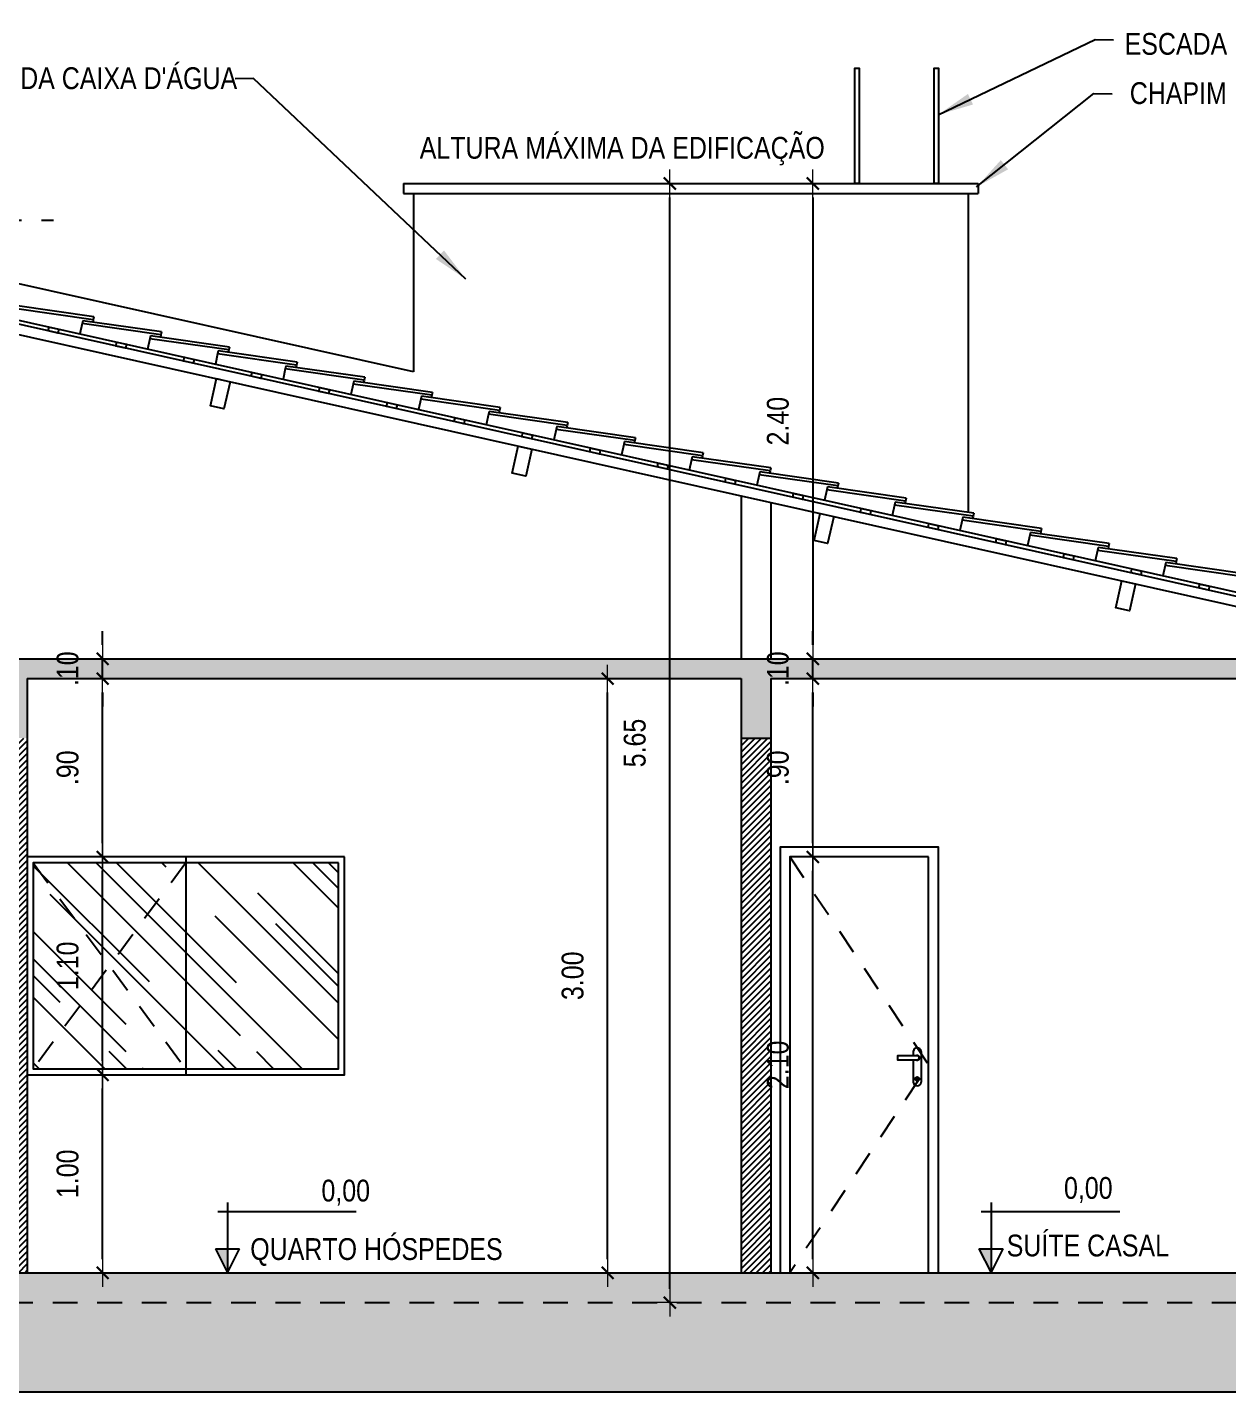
# Model space of a CAD drawing. Extents: x -178 to 151, y -135 to 745.
# Drawn here: x 124.6 to 130.66, y 726.14 to 733.03 of the extents above; entities that cross this region are included whole.
import ezdxf
from ezdxf.enums import TextEntityAlignment as Align

# ---------------------------------------------------------------- set-up
doc = ezdxf.new("R2010")
doc.units = 0
doc.header["$MEASUREMENT"] = 0
doc.header["$PDSIZE"] = -5
doc.linetypes.add('CONTINU', pattern=[0])
doc.linetypes.add('HIDDEN2', pattern=[0.1875, 0.125, -0.0625])
doc.layers.get('0').update_dxf_attribs({"linetype": 'CONTINUOUS'})
doc.layers.get('Defpoints').update_dxf_attribs({"linetype": 'CONTINUOUS'})
for name, color, linetype in [('A-CTA-W', 7, 'CONTINUOUS'), ('COTA', 7, 'CONTINUOUS'), ('COTAS', 7, 'CONTINUOUS'), ('E-hatch', 8, 'CONTINUOUS'), ('E-txt-g', 3, 'CONTINUOUS')]:
    doc.layers.add(name, color=color, linetype=linetype)
for name, color, linetype, lineweight in [('E-Cta-W', 7, 'CONTINUOUS', 20), ('E-Pen-C', 4, 'CONTINUOUS', 15), ('E-Pen-G', 3, 'CONTINUOUS', 30), ('E-Txt-W', 7, 'CONTINUOUS', 20)]:
    doc.layers.add(name, color=color, linetype=linetype, lineweight=lineweight)
doc.styles.add('F2', font='swissc.ttf')
doc.styles.add('REG60', font='romans.shx', dxfattribs={"width": 0.8, "height": 0.15})
doc.styles.add('REG80', font='romans.shx', dxfattribs={"width": 0.8, "height": 0.2})
doc.dimstyles.new('DIMENSION-1', dxfattribs={"dimtxt": 0.11, "dimasz": 0.07, "dimexe": 1, "dimexo": 0, "dimgap": 0.12, "dimtad": 1, "dimzin": 7, "dimdsep": 46, "dimtxsty": 'F2', "dimblk1": 'TRACO', "dimblk2": 'TRACO', "dimsah": 1, "dimcen": 1, "dimse1": 1, "dimse2": 1, "dimclrd": 256, "dimclre": 256, "dimclrt": 6, "dimadec": 0, "dimazin": 0, "dimtfac": 1, "dimtix": 1, "dimtmove": 2, "dimatfit": 3, "dimldrblk": 'TRACO', "dimfxl": 1, "dimtolj": 1, "dimtzin": 0, "dimarcsym": 0})
doc.dimstyles.get("Standard").update_dxf_attribs({"dimtxt": 0.18, "dimasz": 0.18, "dimexe": 0.18, "dimexo": 0.0625, "dimgap": 0.09, "dimtad": 0, "dimtih": 1, "dimtoh": 1, "dimdec": 4, "dimzin": 0, "dimdsep": 46, "dimtxsty": 'Standard', "dimcen": 0.09, "dimadec": 0, "dimazin": 0, "dimtfac": 1, "dimtdec": 4, "dimtofl": 0, "dimtmove": 0, "dimatfit": 3, "dimfxl": 1, "dimtolj": 1, "dimtzin": 0, "dimarcsym": 0})

# ---------------------------------------------------------------- blocks, each defined once
blk = doc.blocks.new('TXT-AMB75')
at = {"layer": 'E-txt-g', "style": 'REG80', "width": 0.8, "flags": 8}
blk.add_attdef('TXT', text='', height=0.2, dxfattribs=at).set_placement((0.0055, 0.2964), align=Align.CENTER)
at = {"layer": 'E-Txt-W', "style": 'REG60', "width": 0.8, "flags": 8}
blk.add_attdef('TXT', text='', height=0.15, dxfattribs=at).set_placement((0.0055, 0.0271), align=Align.CENTER)
blk = doc.blocks.new('TRACO')
at = {"layer": 'E-Pen-C'}
for p, q in [((0, 1), (0, -1)), ((-1, 0), (1, 0))]:
    blk.add_line(p, q, dxfattribs=at)
at = {"layer": 'E-Pen-G'}
blk.add_line((-0.424, -0.424), (0.424, 0.424), dxfattribs=at)
blk = doc.blocks.new('*D363')
at = {"layer": 'A-CTA-W', "lineweight": -2}
blk.add_line((127.8409, 726.6632), (127.8409, 732.1732), dxfattribs=at)
at = {"layer": 'Defpoints', "color": 0}
for p in [(126.497, 732.2432), (127.8409, 732.2432), (109.7516, 726.5932)]:
    blk.add_point(p, dxfattribs=at)
at = {"layer": 'A-CTA-W', "lineweight": -2, "xscale": 0.07, "yscale": 0.07, "zscale": 0.07}
for p, rotation in [((127.8409, 732.2432), 90), ((127.8409, 726.5932), 270)]:
    blk.add_blockref('TRACO', p, dxfattribs=dict(at, rotation=rotation))
at = {"layer": 'A-CTA-W', "color": 6, "insert": (127.6644, 729.4182), "char_height": 0.11, "attachment_point": 5, "rotation": 90, "style": 'F2'}
blk.add_mtext('\\A1;5.65', dxfattribs=at)
blk = doc.blocks.new('*D364')
at = {"linetype": 'Continuous', "lineweight": -2}
blk.add_line((127.527, 726.8132), (127.527, 729.6732), dxfattribs=at)
at = {"layer": 'Defpoints', "color": 0, "linetype": 'Continuous'}
for p in [(127.527, 729.7432), (128.2006, 729.7432), (128.2006, 726.7432)]:
    blk.add_point(p, dxfattribs=at)
at = {"linetype": 'Continuous', "lineweight": -2, "xscale": 0.07, "yscale": 0.07, "zscale": 0.07}
for p, rotation in [((127.527, 729.7432), 90), ((127.527, 726.7432), 270)]:
    blk.add_blockref('TRACO', p, dxfattribs=dict(at, rotation=rotation))
at = {"color": 6, "linetype": 'Continuous', "insert": (127.3508, 728.2432), "char_height": 0.11, "attachment_point": 5, "rotation": 90, "style": 'F2'}
blk.add_mtext('\\A1;3.00', dxfattribs=at)
blk = doc.blocks.new('*D365')
at = {"linetype": 'Continuous', "lineweight": -2}
blk.add_line((128.5627, 726.8132), (128.5627, 728.7732), dxfattribs=at)
at = {"layer": 'Defpoints', "color": 0, "linetype": 'Continuous'}
for p in [(128.447, 728.8432), (128.5627, 728.8432), (128.447, 726.7432)]:
    blk.add_point(p, dxfattribs=at)
at = {"linetype": 'Continuous', "lineweight": -2, "xscale": 0.07, "yscale": 0.07, "zscale": 0.07}
for p, rotation in [((128.5627, 728.8432), 90), ((128.5627, 726.7432), 270)]:
    blk.add_blockref('TRACO', p, dxfattribs=dict(at, rotation=rotation))
at = {"color": 6, "linetype": 'Continuous', "insert": (128.3865, 727.7932), "char_height": 0.11, "attachment_point": 5, "rotation": 90, "style": 'F2'}
blk.add_mtext('\\A1;2.10', dxfattribs=at)
blk = doc.blocks.new('*D366')
at = {"linetype": 'Continuous', "lineweight": -2}
blk.add_line((128.5627, 728.9132), (128.5627, 729.6732), dxfattribs=at)
at = {"layer": 'Defpoints', "color": 0, "linetype": 'Continuous'}
for p in [(128.3506, 729.7432), (128.5627, 729.7432), (128.447, 728.8432)]:
    blk.add_point(p, dxfattribs=at)
at = {"linetype": 'Continuous', "lineweight": -2, "xscale": 0.07, "yscale": 0.07, "zscale": 0.07}
for p, rotation in [((128.5627, 729.7432), 90), ((128.5627, 728.8432), 270)]:
    blk.add_blockref('TRACO', p, dxfattribs=dict(at, rotation=rotation))
at = {"color": 6, "linetype": 'Continuous', "insert": (128.3865, 729.2932), "char_height": 0.11, "attachment_point": 5, "rotation": 90, "style": 'F2'}
blk.add_mtext('\\A1;.90', dxfattribs=at)
blk = doc.blocks.new('*D367')
at = {"linetype": 'Continuous', "lineweight": -2}
for p, q in [((128.5627, 729.9132), (128.5627, 729.9832)), ((128.5627, 729.7432), (128.5627, 729.8432)), ((128.5627, 729.6732), (128.5627, 729.6032))]:
    blk.add_line(p, q, dxfattribs=at)
at = {"layer": 'Defpoints', "color": 0, "linetype": 'Continuous'}
for p in [(128.3506, 729.8432), (128.5627, 729.8432), (128.3506, 729.7432)]:
    blk.add_point(p, dxfattribs=at)
at = {"linetype": 'Continuous', "lineweight": -2, "xscale": 0.07, "yscale": 0.07, "zscale": 0.07}
for p, rotation in [((128.5627, 729.8432), 270), ((128.5627, 729.7432), 90)]:
    blk.add_blockref('TRACO', p, dxfattribs=dict(at, rotation=rotation))
at = {"color": 6, "linetype": 'Continuous', "insert": (128.3865, 729.7932), "char_height": 0.11, "attachment_point": 5, "rotation": 90, "style": 'F2'}
blk.add_mtext('\\A1;.10', dxfattribs=at)
blk = doc.blocks.new('*D372')
at = {"linetype": 'Continuous', "lineweight": -2}
blk.add_line((124.9786, 726.8132), (124.9786, 727.6732), dxfattribs=at)
at = {"layer": 'Defpoints', "color": 0, "linetype": 'Continuous'}
for p in [(124.8182, 727.7432), (124.9786, 727.7432), (124.8182, 726.7432)]:
    blk.add_point(p, dxfattribs=at)
at = {"linetype": 'Continuous', "lineweight": -2, "xscale": 0.07, "yscale": 0.07, "zscale": 0.07}
for p, rotation in [((124.9786, 727.7432), 90), ((124.9786, 726.7432), 270)]:
    blk.add_blockref('TRACO', p, dxfattribs=dict(at, rotation=rotation))
at = {"color": 6, "linetype": 'Continuous', "insert": (124.8021, 727.2432), "char_height": 0.11, "attachment_point": 5, "rotation": 90, "style": 'F2'}
blk.add_mtext('\\A1;1.00', dxfattribs=at)
blk = doc.blocks.new('*D373')
at = {"linetype": 'Continuous', "lineweight": -2}
blk.add_line((124.9786, 727.8132), (124.9786, 728.7732), dxfattribs=at)
at = {"layer": 'Defpoints', "color": 0, "linetype": 'Continuous'}
for p in [(124.7626, 728.8432), (124.9786, 728.8432), (124.8182, 727.7432)]:
    blk.add_point(p, dxfattribs=at)
at = {"linetype": 'Continuous', "lineweight": -2, "xscale": 0.07, "yscale": 0.07, "zscale": 0.07}
for p, rotation in [((124.9786, 728.8432), 90), ((124.9786, 727.7432), 270)]:
    blk.add_blockref('TRACO', p, dxfattribs=dict(at, rotation=rotation))
at = {"color": 6, "linetype": 'Continuous', "insert": (124.8021, 728.2932), "char_height": 0.11, "attachment_point": 5, "rotation": 90, "style": 'F2'}
blk.add_mtext('\\A1;1.10', dxfattribs=at)
blk = doc.blocks.new('*D374')
at = {"linetype": 'Continuous', "lineweight": -2}
blk.add_line((124.9786, 728.9132), (124.9786, 729.6732), dxfattribs=at)
at = {"layer": 'Defpoints', "color": 0, "linetype": 'Continuous'}
for p in [(124.8182, 729.7432), (124.9786, 729.7432), (124.7626, 728.8432)]:
    blk.add_point(p, dxfattribs=at)
at = {"linetype": 'Continuous', "lineweight": -2, "xscale": 0.07, "yscale": 0.07, "zscale": 0.07}
for p, rotation in [((124.9786, 729.7432), 90), ((124.9786, 728.8432), 270)]:
    blk.add_blockref('TRACO', p, dxfattribs=dict(at, rotation=rotation))
at = {"color": 6, "linetype": 'Continuous', "insert": (124.8021, 729.2932), "char_height": 0.11, "attachment_point": 5, "rotation": 90, "style": 'F2'}
blk.add_mtext('\\A1;.90', dxfattribs=at)
blk = doc.blocks.new('*D375')
at = {"linetype": 'Continuous', "lineweight": -2}
for p, q in [((124.9786, 729.9132), (124.9786, 729.9832)), ((124.9786, 729.7432), (124.9786, 729.8432)), ((124.9786, 729.6732), (124.9786, 729.6032))]:
    blk.add_line(p, q, dxfattribs=at)
at = {"layer": 'Defpoints', "color": 0, "linetype": 'Continuous'}
for p in [(124.8182, 729.8432), (124.9786, 729.8432), (124.8182, 729.7432)]:
    blk.add_point(p, dxfattribs=at)
at = {"linetype": 'Continuous', "lineweight": -2, "xscale": 0.07, "yscale": 0.07, "zscale": 0.07}
for p, rotation in [((124.9786, 729.8432), 270), ((124.9786, 729.7432), 90)]:
    blk.add_blockref('TRACO', p, dxfattribs=dict(at, rotation=rotation))
at = {"color": 6, "linetype": 'Continuous', "insert": (124.8021, 729.7932), "char_height": 0.11, "attachment_point": 5, "rotation": 90, "style": 'F2'}
blk.add_mtext('\\A1;.10', dxfattribs=at)
blk = doc.blocks.new('*D390')
at = {"linetype": 'Continuous', "lineweight": -2}
blk.add_line((128.5627, 732.1732), (128.5627, 729.9132), dxfattribs=at)
at = {"layer": 'Defpoints', "color": 0, "linetype": 'Continuous'}
for p in [(128.9376, 732.2432), (128.5627, 729.8432), (128.9376, 729.8432)]:
    blk.add_point(p, dxfattribs=at)
at = {"linetype": 'Continuous', "lineweight": -2, "xscale": 0.07, "yscale": 0.07, "zscale": 0.07}
for p, rotation in [((128.5627, 732.2432), 90), ((128.5627, 729.8432), 270)]:
    blk.add_blockref('TRACO', p, dxfattribs=dict(at, rotation=rotation))
at = {"color": 6, "linetype": 'Continuous', "insert": (128.3865, 731.0432), "char_height": 0.11, "attachment_point": 5, "rotation": 90, "style": 'F2'}
blk.add_mtext('\\A1;2.40', dxfattribs=at)

msp = doc.modelspace()

# ---------------------------------------------------------------- hatches: boundary and pattern name
at = {"layer": 'COTA', "linetype": 'Continuous'}
h = msp.add_hatch(dxfattribs=at)
h.set_pattern_fill('AR-RROOF', color=8, scale=0.35, angle=45, style=0)
h.set_pattern_definition([(135, (63.3862, 0), (-0.29698485, 0.7919596), [5.25, -0.7, 1.75, -0.35]), (135, (63.1808, 0.4529), (0.57664558, 0.08167083), [1.05, -0.1155, 2.1, -0.2625]), (135, (63.47284, 0.3341), (-1.1211178, 1.45275088), [2.8, -0.49, 1.4, -0.35])])
h.paths.add_polyline_path([(125.3983, 727.7732), (126.1683, 727.7732), (126.1683, 728.8132), (125.3983, 728.8132)])
h.paths.add_polyline_path([(125.3983, 728.8132), (124.6283, 728.8132), (124.6283, 727.7732), (125.3983, 727.7732)])
at = {"layer": 'COTAS', "linetype": 'CONTINU'}
h = msp.add_hatch(dxfattribs=at)
h.set_pattern_fill('ANSI38', color=8, scale=0.25, style=0)
h.paths.add_polyline_path([(101.1885, 726.4447), (102.2516, 726.3932), (102.2516, 726.5432), (107.2516, 726.5432), (107.2516, 726.5932), (110.1016, 726.5932), (110.1016, 726.6432), (113.4916, 726.6432), (113.4916, 726.6932), (114.0916, 726.6932), (114.0916, 726.7432), (131.6006, 726.7432), (131.6006, 726.6932), (132.2006, 726.6932), (132.2006, 726.6432), (135.8263, 726.6432), (135.8263, 726.1432), (101.1885, 726.1432)])
at = {"layer": 'E-hatch'}
h = msp.add_hatch(dxfattribs=at)
h.set_pattern_fill('ANSI31', color=256, scale=0.18, style=0)
h.paths.add_polyline_path([(131.6006, 727.7432), (131.4506, 727.7432), (131.4506, 726.7432), (131.6006, 726.7432), (131.6006, 726.8107), (131.5984, 726.8151), (131.6006, 726.8151)])
h.paths.add_polyline_path([(131.6006, 729.4432), (131.4506, 729.4432), (131.4506, 728.8432), (131.6006, 728.8432)])
h.paths.add_polyline_path([(131.6006, 729.9066), (131.4506, 729.9401), (131.4506, 729.8432), (131.6006, 729.8432)])
h.paths.add_polyline_path([(128.3506, 729.4432), (128.2006, 729.4432), (128.2006, 726.7432), (128.3506, 726.7432)])
h.paths.add_polyline_path([(124.5983, 729.4432), (124.4483, 729.4432), (124.4483, 726.7432), (124.5983, 726.7432)])
h.paths.add_polyline_path([(117.5916, 729.4432), (117.4416, 729.4432), (117.4416, 728.8432), (117.5916, 728.8432)])
h.paths.add_polyline_path([(114.2416, 729.9401), (114.0916, 729.9066), (114.0916, 729.8432), (114.2416, 729.8432)])
h.paths.add_polyline_path([(114.2416, 729.4432), (114.0916, 729.4432), (114.0916, 726.7432), (114.2416, 726.7432)])
h = msp.add_hatch(dxfattribs=at)
h.set_pattern_fill('ANSI38', color=256, scale=0.18, style=0)
h.paths.add_polyline_path([(131.6006, 729.8432), (121.0916, 729.8432), (114.0916, 729.8432), (114.0916, 729.4432), (114.2416, 729.4432), (114.2416, 729.7432), (117.4416, 729.7432), (117.4416, 729.4432), (117.5916, 729.4432), (117.5916, 729.7432), (121.0916, 729.7432), (121.0916, 729.4432), (121.2416, 729.4432), (121.2416, 729.7432), (124.4483, 729.7432), (124.4483, 729.4432), (124.5983, 729.4432), (124.5983, 729.7432), (128.2006, 729.7432), (128.2006, 729.4432), (128.3506, 729.4432), (128.3506, 729.7432), (131.4506, 729.7432), (131.4506, 729.4432), (131.6006, 729.4432)])
h.paths.add_polyline_path([(128.5024, 729.672), (128.5024, 729.9093), (128.272, 729.9093), (128.272, 729.672)], flags=9)
h.paths.add_polyline_path([(124.918, 729.672), (124.918, 729.9093), (124.6876, 729.9093), (124.6876, 729.672)], flags=9)
h.paths.add_polyline_path([(121.493, 729.672), (121.493, 729.9093), (121.2626, 729.9093), (121.2626, 729.672)], flags=9)
h.paths.add_polyline_path([(120.7185, 729.672), (120.7185, 729.9093), (120.4882, 729.9093), (120.4882, 729.672)], flags=9)

# ---------------------------------------------------------------- linework, layer by layer
at = {"color": 8, "linetype": 'HIDDEN2'}
for p, q in [((122.8696, 732.0582), (124.7305, 732.0582)), ((124.6283, 728.8132), (125.3983, 727.7732)), ((125.3983, 728.8132), (124.6283, 727.7732)), ((110.1016, 726.5932), (135.8263, 726.5932))]:
    msp.add_line(p, q, dxfattribs=at)
at = {"color": 5, "linetype": 'Continuous'}
for p, q in [((121.0916, 729.8432), (131.6006, 729.8432)), ((124.5983, 729.7432), (124.5983, 726.7432)), ((124.5983, 729.7432), (128.2006, 729.7432)), ((128.2006, 729.7432), (128.2006, 726.7432)), ((128.3506, 729.7432), (128.3506, 726.7432)), ((128.3506, 729.7432), (131.4506, 729.7432)), ((128.2006, 729.4432), (128.3506, 729.4432))]:
    msp.add_line(p, q, dxfattribs=at)
at = {"color": 8, "linetype": 'Continuous'}
msp.add_line((125.3983, 728.8432), (125.3983, 727.7432), dxfattribs=at)
at = {"color": 8}
for p, q in [((129.0694, 727.8615), (129.0694, 727.839)), ((129.1094, 727.8615), (129.1094, 727.7052)), ((129.0694, 727.819), (129.0694, 727.7052)), ((129.0994, 727.7224), (129.0794, 727.7224)), ((129.0894, 727.7124), (129.0894, 727.7324))]:
    msp.add_line(p, q, dxfattribs=at)
for p, q in [((125.6087, 727.0982), (125.6087, 726.7432)), ((129.4619, 727.0982), (129.4619, 726.7432)), ((125.5592, 727.0522), (126.2584, 727.0522)), ((129.4124, 727.0522), (130.1115, 727.0522)), ((125.5478, 726.8651), (125.6087, 726.7432)), ((125.5478, 726.8651), (125.6697, 726.8651)), ((125.6087, 726.7432), (125.6697, 726.8651)), ((129.4009, 726.8651), (129.4619, 726.7432)), ((129.4009, 726.8651), (129.5229, 726.8651)), ((129.4619, 726.7432), (129.5229, 726.8651))]:
    msp.add_line(p, q)
at = {"color": 1, "linetype": 'Continuous'}
msp.add_line((114.0916, 726.7432), (131.6006, 726.7432), dxfattribs=at)
at = {"color": 8, "linetype": 'Continuous'}
for points in [[(128.7962, 732.2432), (128.7739, 732.2432), (128.7739, 732.8259), (128.7962, 732.8259)], [(129.197, 732.2432), (129.1747, 732.2432), (129.1747, 732.8259), (129.197, 732.8259)], [(126.1983, 728.8432), (124.5983, 728.8432), (124.5983, 727.7432), (126.1983, 727.7432)], [(126.1683, 728.8132), (124.6283, 728.8132), (124.6283, 727.7732), (126.1683, 727.7732)], [(129.147, 728.8432), (128.447, 728.8432), (128.447, 726.7432), (129.147, 726.7432)]]:
    msp.add_lwpolyline(points, close=True, dxfattribs=at)
msp.add_lwpolyline([(129.197, 726.7432), (129.197, 728.8932), (128.397, 728.8932), (128.397, 726.7432)], dxfattribs=at)
at = {"color": 8, "linetype": 'HIDDEN2', "flags": 128}
msp.add_lwpolyline([(128.447, 728.8432), (129.147, 727.7932), (128.447, 726.7432)], dxfattribs=at)
at = {"color": 8}
msp.add_lwpolyline([(129.0894, 727.839), (128.9894, 727.839), (128.9894, 727.819), (129.0894, 727.819, 1)], format="xyb", close=True, dxfattribs=at)
msp.add_circle((129.0894, 727.7224), 0.01, dxfattribs=at)
for centre, radius, start, end in [((129.0894, 727.8593), 0.0201, 6.42318, 173.57682), ((129.0894, 727.829), 0.012, 236.44269, 123.55731), ((129.0894, 727.7075), 0.0201, 186.42318, 353.57682)]:
    msp.add_arc(centre, radius, start, end, dxfattribs=at)
for points in [[(125.5478, 726.8651), (125.6087, 726.8651), (125.6087, 726.7432)], [(129.4009, 726.8651), (129.4619, 726.8651), (129.4619, 726.7432)]]:
    msp.add_solid(points)
at = {"layer": 'A-CTA-W'}
for p, q in [((126.497, 732.2432), (129.397, 732.2432)), ((126.497, 732.2432), (126.497, 732.1932)), ((126.497, 732.1932), (129.397, 732.1932)), ((126.547, 732.1932), (126.547, 731.2918)), ((129.347, 732.1932), (129.347, 730.582)), ((129.397, 732.2432), (129.397, 732.1932)), ((122.8461, 731.9341), (132.086, 729.8697)), ((126.547, 731.2918), (124.4483, 731.7607)), ((124.9314, 731.5555), (124.5342, 731.6121)), ((124.9347, 731.5701), (124.5375, 731.6267)), ((124.9347, 731.5701), (124.9314, 731.5554)), ((124.8758, 731.5357), (124.8641, 731.4834)), ((124.8758, 731.5357), (124.8641, 731.4834)), ((124.8758, 731.5357), (124.8641, 731.4834)), ((124.8758, 731.5357), (124.8641, 731.4834)), ((124.8758, 731.5357), (124.8641, 731.4834)), ((124.8758, 731.5357), (124.8641, 731.4834)), ((124.8791, 731.5504), (124.8758, 731.5357)), ((124.8791, 731.5504), (124.8758, 731.5357)), ((124.8791, 731.5504), (124.8758, 731.5357)), ((124.8791, 731.5504), (124.8758, 731.5357)), ((124.8791, 731.5504), (124.8758, 731.5357)), ((124.8791, 731.5504), (124.8758, 731.5357)), ((125.273, 731.4791), (124.8758, 731.5357)), ((125.2763, 731.4938), (124.8791, 731.5504)), ((124.9314, 731.5554), (124.9287, 731.5433)), ((125.2174, 731.4594), (125.2057, 731.4071)), ((125.2174, 731.4594), (125.2057, 731.4071)), ((125.2174, 731.4594), (125.2057, 731.4071)), ((125.2174, 731.4594), (125.2057, 731.4071)), ((125.2174, 731.4594), (125.2057, 731.4071)), ((125.2174, 731.4594), (125.2057, 731.4071)), ((125.2207, 731.4741), (125.2174, 731.4594)), ((125.2207, 731.4741), (125.2174, 731.4594)), ((125.2207, 731.4741), (125.2174, 731.4594)), ((125.2207, 731.4741), (125.2174, 731.4594)), ((125.2207, 731.4741), (125.2174, 731.4594)), ((125.2207, 731.4741), (125.2174, 731.4594)), ((125.6146, 731.4028), (125.2174, 731.4594)), ((125.6179, 731.4175), (125.2207, 731.4741)), ((125.273, 731.479), (125.2703, 731.467)), ((125.2763, 731.4938), (125.273, 731.479)), ((125.559, 731.3831), (125.5473, 731.3308)), ((125.559, 731.3831), (125.5473, 731.3308)), ((125.559, 731.3831), (125.5473, 731.3308)), ((125.559, 731.3831), (125.5473, 731.3308)), ((125.559, 731.3831), (125.5473, 731.3308)), ((125.559, 731.3831), (125.5473, 731.3308)), ((125.5622, 731.3978), (125.559, 731.3831)), ((125.5622, 731.3978), (125.559, 731.3831)), ((125.5622, 731.3978), (125.559, 731.3831)), ((125.5622, 731.3978), (125.559, 731.3831)), ((125.5622, 731.3978), (125.559, 731.3831)), ((125.5622, 731.3978), (125.559, 731.3831)), ((125.9562, 731.3265), (125.559, 731.3831)), ((125.9595, 731.3412), (125.5622, 731.3978)), ((125.6146, 731.4027), (125.6119, 731.3907)), ((125.6179, 731.4175), (125.6146, 731.4027)), ((125.9005, 731.3068), (125.8888, 731.2545)), ((125.9005, 731.3068), (125.8888, 731.2544)), ((125.9005, 731.3068), (125.8888, 731.2544)), ((125.9005, 731.3068), (125.8888, 731.2544)), ((125.9005, 731.3068), (125.8888, 731.2545)), ((125.9005, 731.3068), (125.8888, 731.2545)), ((125.9038, 731.3214), (125.9005, 731.3068)), ((125.9038, 731.3214), (125.9005, 731.3068)), ((125.9038, 731.3214), (125.9005, 731.3068)), ((125.9038, 731.3214), (125.9005, 731.3068)), ((125.9038, 731.3214), (125.9005, 731.3068)), ((125.9038, 731.3214), (125.9005, 731.3068)), ((126.2978, 731.2502), (125.9005, 731.3068)), ((126.301, 731.2649), (125.9038, 731.3214)), ((125.9562, 731.3264), (125.9535, 731.3143)), ((125.9595, 731.3412), (125.9562, 731.3264)), ((126.2421, 731.2304), (126.2304, 731.1781)), ((126.2421, 731.2304), (126.2304, 731.1781)), ((126.2421, 731.2304), (126.2304, 731.1781)), ((126.2421, 731.2304), (126.2304, 731.1781)), ((126.2421, 731.2304), (126.2304, 731.1781)), ((126.2454, 731.2451), (126.2421, 731.2304)), ((126.2454, 731.2451), (126.2421, 731.2304)), ((126.2454, 731.2451), (126.2421, 731.2304)), ((126.2454, 731.2451), (126.2421, 731.2304)), ((126.2454, 731.2451), (126.2421, 731.2304)), ((126.6393, 731.1738), (126.2421, 731.2304)), ((126.6426, 731.1885), (126.2454, 731.2451)), ((126.2977, 731.2501), (126.295, 731.238)), ((126.301, 731.2649), (126.2977, 731.2501)), ((126.5837, 731.1541), (126.572, 731.1018)), ((126.5837, 731.1541), (126.572, 731.1018)), ((126.587, 731.1688), (126.5837, 731.1541)), ((126.587, 731.1688), (126.5837, 731.1541)), ((126.9809, 731.0975), (126.5837, 731.1541)), ((126.9842, 731.1122), (126.587, 731.1688)), ((126.6393, 731.1738), (126.6366, 731.1617)), ((126.6426, 731.1885), (126.6393, 731.1738)), ((126.9285, 731.0925), (126.9253, 731.0778)), ((127.3258, 731.0359), (126.9285, 731.0925)), ((126.9809, 731.0974), (126.9782, 731.0854)), ((126.9842, 731.1122), (126.9809, 731.0974)), ((126.9253, 731.0778), (126.9136, 731.0255)), ((127.3225, 731.0212), (126.9253, 731.0778)), ((127.2701, 731.0162), (127.2668, 731.0015)), ((127.2701, 731.0162), (127.2668, 731.0015)), ((127.6673, 730.9596), (127.2701, 731.0162)), ((127.3225, 731.0211), (127.3198, 731.009)), ((127.3258, 731.0359), (127.3225, 731.0211)), ((127.2668, 731.0015), (127.2551, 730.9492)), ((127.2668, 731.0015), (127.2551, 730.9492)), ((127.6641, 730.9449), (127.2668, 731.0015)), ((127.6673, 730.9596), (127.664, 730.9448)), ((127.6084, 730.9251), (127.5967, 730.8728)), ((127.6117, 730.9398), (127.6084, 730.9251)), ((128.0056, 730.8686), (127.6084, 730.9251)), ((128.0089, 730.8832), (127.6117, 730.9398)), ((127.664, 730.9448), (127.6613, 730.9327)), ((128.0089, 730.8832), (128.0056, 730.8685)), ((127.95, 730.8488), (127.9383, 730.7965)), ((127.95, 730.8488), (127.9383, 730.7965)), ((127.95, 730.8488), (127.9383, 730.7965)), ((127.95, 730.8488), (127.9383, 730.7965)), ((127.95, 730.8488), (127.9383, 730.7965)), ((127.9533, 730.8635), (127.95, 730.8488)), ((127.9533, 730.8635), (127.95, 730.8488)), ((127.9533, 730.8635), (127.95, 730.8488)), ((127.9533, 730.8635), (127.95, 730.8488)), ((127.9533, 730.8635), (127.95, 730.8488)), ((128.3472, 730.7922), (127.95, 730.8488)), ((128.3505, 730.8069), (127.9533, 730.8635)), ((128.0056, 730.8685), (128.0029, 730.8564)), ((128.2916, 730.7725), (128.2799, 730.7202)), ((128.2916, 730.7725), (128.2799, 730.7202)), ((128.2949, 730.7872), (128.2916, 730.7725)), ((128.2949, 730.7872), (128.2916, 730.7725)), ((128.6888, 730.7159), (128.2916, 730.7725)), ((128.6921, 730.7306), (128.2949, 730.7872)), ((128.3472, 730.7921), (128.3445, 730.7801)), ((128.3505, 730.8069), (128.3472, 730.7921)), ((128.6331, 730.6962), (128.6215, 730.6439)), ((128.6364, 730.7109), (128.6331, 730.6962)), ((129.0304, 730.6396), (128.6331, 730.6962)), ((129.0337, 730.6543), (128.6364, 730.7109)), ((128.6888, 730.7158), (128.6861, 730.7038)), ((128.6921, 730.7306), (128.6888, 730.7158)), ((128.2006, 730.6662), (128.2006, 729.8432)), ((128.3506, 730.6327), (128.3506, 729.8432)), ((128.9747, 730.6199), (128.963, 730.5676)), ((128.9747, 730.6199), (128.963, 730.5676)), ((128.978, 730.6345), (128.9747, 730.6199)), ((128.978, 730.6345), (128.9747, 730.6199)), ((129.3719, 730.5633), (128.9747, 730.6199)), ((129.3752, 730.5779), (128.978, 730.6345)), ((129.0303, 730.6395), (129.0277, 730.6274)), ((129.0337, 730.6543), (129.0303, 730.6395)), ((129.3163, 730.5435), (129.3046, 730.4912)), ((129.3196, 730.5582), (129.3163, 730.5435)), ((129.7135, 730.4869), (129.3163, 730.5435)), ((129.7168, 730.5016), (129.3196, 730.5582)), ((129.3719, 730.5632), (129.3692, 730.5511)), ((129.3752, 730.5779), (129.3719, 730.5632)), ((129.6579, 730.4672), (129.6462, 730.4149)), ((129.6579, 730.4672), (129.6462, 730.4149)), ((129.6579, 730.4672), (129.6462, 730.4149)), ((129.6579, 730.4672), (129.6462, 730.4149)), ((129.6579, 730.4672), (129.6462, 730.4149)), ((129.6612, 730.4819), (129.6579, 730.4672)), ((129.6612, 730.4819), (129.6579, 730.4672)), ((129.6612, 730.4819), (129.6579, 730.4672)), ((129.6612, 730.4819), (129.6579, 730.4672)), ((129.6612, 730.4819), (129.6579, 730.4672)), ((130.0551, 730.4106), (129.6579, 730.4672)), ((130.0584, 730.4253), (129.6612, 730.4819)), ((129.7135, 730.4868), (129.7108, 730.4748)), ((129.7168, 730.5016), (129.7135, 730.4868)), ((130.0027, 730.4056), (129.9995, 730.3909)), ((130.0027, 730.4056), (129.9995, 730.3909)), ((130.4, 730.349), (130.0027, 730.4056)), ((130.0551, 730.4105), (130.0524, 730.3985)), ((130.0584, 730.4253), (130.0551, 730.4105)), ((129.9995, 730.3909), (129.9878, 730.3386)), ((129.9995, 730.3909), (129.9878, 730.3386)), ((130.3967, 730.3343), (129.9995, 730.3909)), ((130.3443, 730.3292), (130.341, 730.3146)), ((130.7415, 730.2727), (130.3443, 730.3292)), ((130.3967, 730.3342), (130.394, 730.3221)), ((130.4, 730.349), (130.3967, 730.3342)), ((130.341, 730.3146), (130.3293, 730.2623)), ((130.7383, 730.258), (130.341, 730.3146))]:
    msp.add_line(p, q, dxfattribs=at)
at = {"layer": 'A-CTA-W', "color": 2}
for p, q in [((132.0817, 729.8503), (122.8461, 731.9137)), ((122.8461, 731.8625), (132.0708, 729.8016))]:
    msp.add_line(p, q, dxfattribs=at)
at = {"layer": 'A-CTA-W'}
for points in [[(124.7037, 731.4988), (124.7081, 731.5183), (124.7569, 731.5074), (124.7525, 731.4879)], [(125.0453, 731.4225), (125.0497, 731.442), (125.0985, 731.4311), (125.0941, 731.4116)], [(125.3869, 731.3462), (125.3913, 731.3657), (125.4401, 731.3548), (125.4357, 731.3352)], [(125.7285, 731.2698), (125.7328, 731.2893), (125.7816, 731.2784), (125.7773, 731.2589)], [(126.0701, 731.1935), (126.0744, 731.213), (126.1232, 731.2021), (126.1188, 731.1826)], [(126.4116, 731.1172), (126.416, 731.1367), (126.4648, 731.1258), (126.4604, 731.1063)], [(126.7532, 731.0409), (126.7576, 731.0604), (126.8064, 731.0495), (126.802, 731.03)], [(127.0948, 730.9645), (127.0991, 730.9841), (127.1479, 730.9732), (127.1436, 730.9536)], [(127.4364, 730.8882), (127.4407, 730.9077), (127.4895, 730.8968), (127.4852, 730.8773)], [(127.7779, 730.8119), (127.7823, 730.8314), (127.8311, 730.8205), (127.8267, 730.801)], [(128.1195, 730.7356), (128.1239, 730.7551), (128.1727, 730.7442), (128.1683, 730.7247)], [(128.4611, 730.6592), (128.4655, 730.6788), (128.5142, 730.6679), (128.5099, 730.6483)], [(128.8027, 730.5829), (128.807, 730.6024), (128.8558, 730.5915), (128.8515, 730.572)], [(129.1442, 730.5066), (129.1486, 730.5261), (129.1974, 730.5152), (129.193, 730.4957)], [(129.4858, 730.4303), (129.4902, 730.4498), (129.539, 730.4389), (129.5346, 730.4194)], [(129.8274, 730.354), (129.8318, 730.3735), (129.8806, 730.3626), (129.8762, 730.3431)], [(130.169, 730.2776), (130.1733, 730.2972), (130.2221, 730.2862), (130.2178, 730.2667)], [(130.5106, 730.2013), (130.5149, 730.2208), (130.5637, 730.2099), (130.5593, 730.1904)]]:
    msp.add_lwpolyline(points, close=True, dxfattribs=at)
at = {"layer": 'A-CTA-W', "color": 2}
for points in [[(125.553, 731.2578), (125.6213, 731.2425), (125.5908, 731.1059), (125.5225, 731.1211)], [(127.0762, 730.9174), (127.1446, 730.9022), (127.114, 730.7656), (127.0457, 730.7808)], [(128.5995, 730.5771), (128.6678, 730.5619), (128.6373, 730.4252), (128.569, 730.4405)], [(130.1228, 730.2368), (130.1911, 730.2215), (130.1606, 730.0849), (130.0922, 730.1002)]]:
    msp.add_lwpolyline(points, close=True, dxfattribs=at)
at = {"layer": 'COTAS', "color": 8, "linetype": 'CONTINU'}
msp.add_line((101.1885, 726.1432), (135.8263, 726.1432), dxfattribs=at)

# ---------------------------------------------------------------- block references
ref = msp.add_blockref('TXT-AMB75', (129.9556, 726.9008), dxfattribs=dict(xscale=-0.7290000000000001, yscale=0.7290000000000001, zscale=0.7290000000000001))
ref.add_attrib('TXT', '0,00', dxfattribs={"layer": 'E-txt-g', "color": 2, "height": 0.11, "style": 'F2'}).set_placement((129.9528, 727.1169), align=Align.CENTER)
ref = msp.add_blockref('TXT-AMB75', (126.2082, 726.8875), dxfattribs=dict(xscale=-0.7290000000000001, yscale=0.7290000000000001, zscale=0.7290000000000001))
ref.add_attrib('TXT', '0,00', dxfattribs={"layer": 'E-txt-g', "color": 2, "height": 0.11, "style": 'F2'}).set_placement((126.2054, 727.1036), align=Align.CENTER)
ref = msp.add_blockref('TXT-AMB75', (129.9556, 726.6102), dxfattribs=dict(xscale=-0.7290000000000001, yscale=0.7290000000000001, zscale=0.7290000000000001))
ref.add_attrib('TXT', 'SUÍTE CASAL', dxfattribs={"layer": 'E-txt-g', "color": 2, "height": 0.11, "style": 'F2'}).set_placement((129.9506, 726.8263), align=Align.CENTER)
ref = msp.add_blockref('TXT-AMB75', (126.3637, 726.5923), dxfattribs=dict(xscale=-0.7290000000000001, yscale=0.7290000000000001, zscale=0.7290000000000001))
ref.add_attrib('TXT', 'QUARTO HÓSPEDES', dxfattribs={"layer": 'E-txt-g', "color": 2, "height": 0.11, "style": 'F2'}).set_placement((126.3605, 726.8084), align=Align.CENTER)

# ---------------------------------------------------------------- texts
at = {"color": 6, "style": 'F2'}
for s, p in [("ESCADA DE ACESSO PARA À CAIXA D'ÁGUA", (130.1362, 732.8931)), ("VISTA DA CAIXA D'ÁGUA", (124.1631, 732.7198)), ('CHAPIM', (130.1622, 732.6444)), ('ALTURA MÁXIMA DA EDIFICAÇÃO', (126.5788, 732.3683))]:
    msp.add_text(s, height=0.11, dxfattribs=at).set_placement(p)

# ---------------------------------------------------------------- dimensions: what is measured, and where the dimension line sits
at = {"color": 8, "linetype": 'Continuous'}
for base, p1, p2, picture, middle in [((128.5627, 729.8432), (128.9376, 732.2432), (128.9376, 729.8432), '*D390', (128.3865, 731.0432)), ((124.9786, 729.8432), (124.8182, 729.7432), (124.8182, 729.8432), '*D375', (124.8021, 729.7932)), ((128.5627, 729.8432), (128.3506, 729.7432), (128.3506, 729.8432), '*D367', (128.3865, 729.7932)), ((124.9786, 729.7432), (124.7626, 728.8432), (124.8182, 729.7432), '*D374', (124.8021, 729.2932)), ((127.527, 729.7432), (128.2006, 726.7432), (128.2006, 729.7432), '*D364', (127.3508, 728.2432)), ((128.5627, 729.7432), (128.447, 728.8432), (128.3506, 729.7432), '*D366', (128.3865, 729.2932)), ((124.9786, 728.8432), (124.8182, 727.7432), (124.7626, 728.8432), '*D373', (124.8021, 728.2932)), ((128.5627, 728.8432), (128.447, 726.7432), (128.447, 728.8432), '*D365', (128.3865, 727.7932)), ((124.9786, 727.7432), (124.8182, 726.7432), (124.8182, 727.7432), '*D372', (124.8021, 727.2432))]:
    dim = msp.add_linear_dim(base=base, p1=p1, p2=p2, angle=90, dimstyle='DIMENSION-1', override={"dimfxl": 0.15}, dxfattribs=at)
    dim.commit()
    dim.dimension.update_dxf_attribs({"geometry": picture, "text_midpoint": middle})
at = {"layer": 'A-CTA-W'}
dim = msp.add_linear_dim(base=(127.8409, 732.2432), p1=(109.7516, 726.5932), p2=(126.497, 732.2432), angle=90, dimstyle='DIMENSION-1', override={"dimfxl": 0.15}, dxfattribs=at)
dim.commit()
dim.dimension.update_dxf_attribs({"geometry": '*D363', "text_midpoint": (127.6644, 729.4182)})

# ---------------------------------------------------------------- leaders
at = {"layer": 'E-Cta-W', "color": 4}
for points in [[(129.1959, 732.5906), (129.9869, 732.9703), (130.0796, 732.9685)], [(126.8117, 731.7598), (125.7396, 732.7735), (125.6468, 732.7717)], [(129.3891, 732.2257), (129.9809, 732.6977), (130.0737, 732.6959)]]:
    msp.add_leader(points, dimstyle='Standard', dxfattribs=at)

doc.saveas('drawing.dxf')
